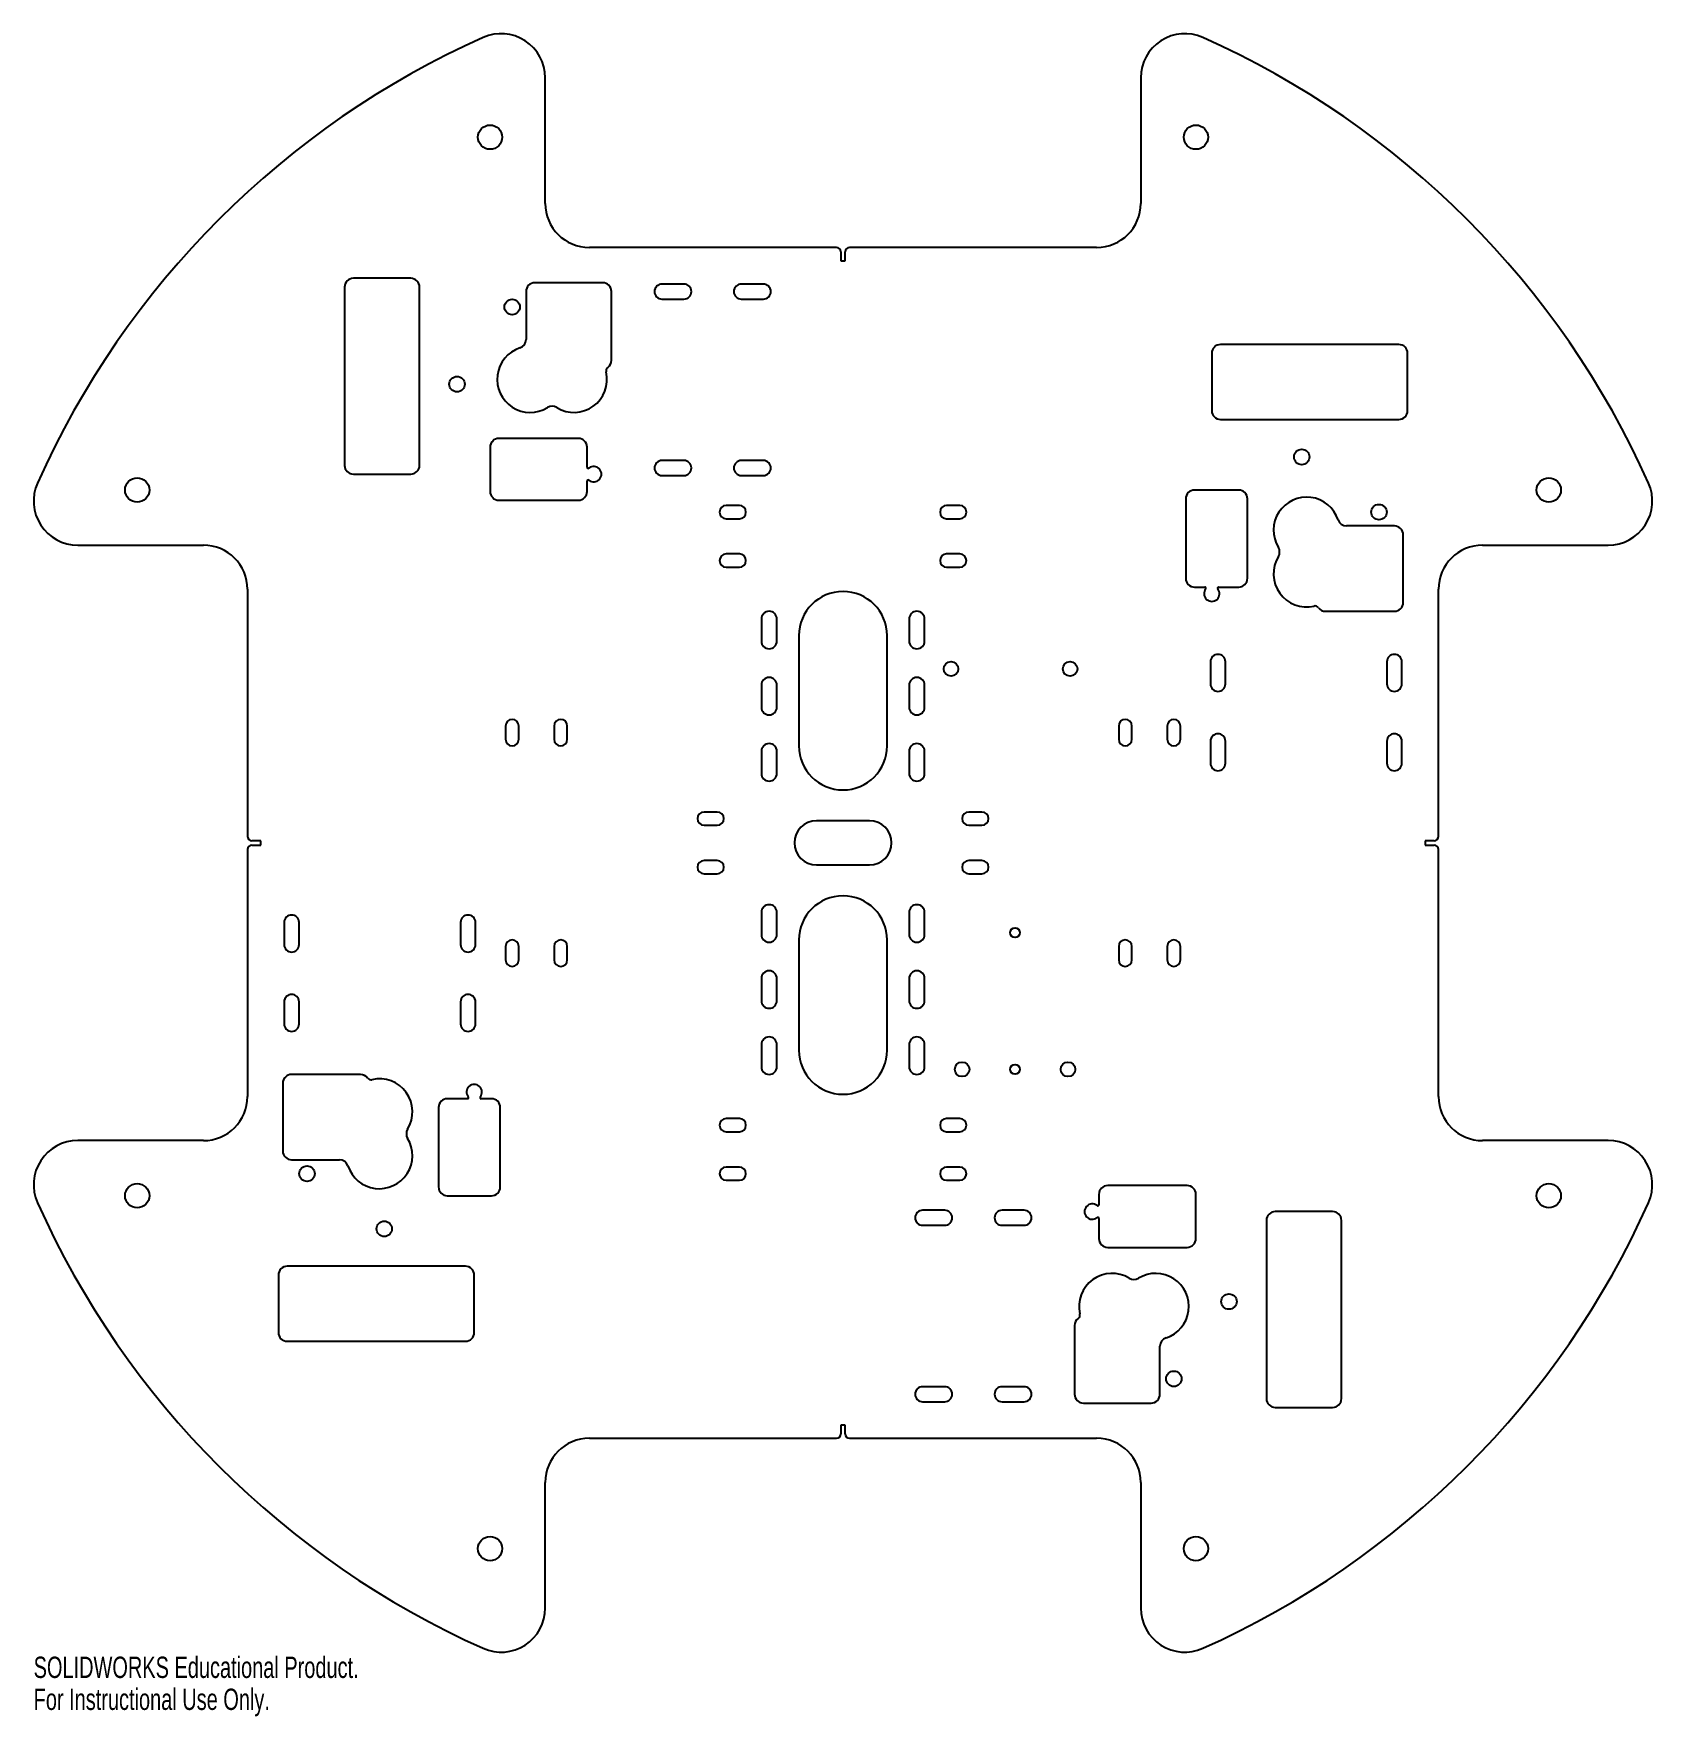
# Model space of a CAD drawing. Header units: millimetres. Extents: x -183 to 183, y -198 to 183.
import ezdxf

# ---------------------------------------------------------------- set-up
doc = ezdxf.new("R2010")
doc.units = ezdxf.units.MM
doc.styles.add('SLDTEXTSTYLE0', font='TXT', dxfattribs={"width": 0.7})

msp = doc.modelspace()

# ---------------------------------------------------------------- linework, layer by layer
at = {"color": 7, "linetype": 'Continuous', "lineweight": 25}
for p, q in [((-67.5, 145), (-67.5, 173.48)), ((67.5, 173.48), (67.5, 145)), ((-1.5, 135), (-57.5, 135)), ((-0.5, 134), (-0.5, 132)), ((0.5, 132), (0.5, 134)), ((57.5, 135), (1.5, 135)), ((-0.5, 132), (0.5, 132)), ((-113, 126), (-113, 85.6)), ((-98, 128), (-111, 128)), ((-96, 85.6), (-96, 126)), ((-54.5, 127), (-69.85, 127)), ((-36.05, 126.7), (-41.05, 126.7)), ((-18.05, 126.7), (-23.05, 126.7)), ((-71.85, 125), (-71.85, 114.13)), ((-52.5, 109.41), (-52.5, 125)), ((-41.05, 123.3), (-36.05, 123.3)), ((-23.05, 123.3), (-18.05, 123.3)), ((83.6, 111), (83.6, 98)), ((126, 113), (85.6, 113)), ((128, 98), (128, 111)), ((85.6, 96), (126, 96)), ((-60, 91.7), (-78, 91.7)), ((-80, 89.7), (-80, 79.7)), ((-58, 85.16), (-58, 89.7)), ((-36.05, 86.7), (-41.05, 86.7)), ((-18.05, 86.7), (-23.05, 86.7)), ((-111, 83.6), (-98, 83.6)), ((-58, 79.7), (-58, 82.04)), ((-41.05, 83.3), (-36.05, 83.3)), ((-23.05, 83.3), (-18.05, 83.3)), ((-78, 77.7), (-60, 77.7)), ((-23.5, 76.5), (-26.5, 76.5)), ((26.5, 76.5), (23.5, 76.5)), ((77.7, 78), (77.7, 60)), ((89.7, 80), (79.7, 80)), ((91.7, 60), (91.7, 78)), ((-26.5, 73.5), (-23.5, 73.5)), ((23.5, 73.5), (26.5, 73.5)), ((125, 71.85), (114.13, 71.85)), ((127, 54.5), (127, 69.85)), ((-173.48, 67.5), (-145, 67.5)), ((-23.5, 65.5), (-26.5, 65.5)), ((26.5, 65.5), (23.5, 65.5)), ((145, 67.5), (173.48, 67.5)), ((-26.5, 62.5), (-23.5, 62.5)), ((23.5, 62.5), (26.5, 62.5)), ((-135, 57.5), (-135, 1.5)), ((79.7, 58), (82.04, 58)), ((85.16, 58), (89.7, 58)), ((135, 1.5), (135, 57.5)), ((-18.5, 50.76), (-18.5, 45.76)), ((-15, 45.76), (-15, 50.76)), ((15, 50.76), (15, 45.76)), ((18.5, 45.76), (18.5, 50.76)), ((109.41, 52.5), (125, 52.5)), ((-10, 47), (-10, 22)), ((10, 22), (10, 47)), ((83.3, 41.05), (83.3, 36.05)), ((86.7, 36.05), (86.7, 41.05)), ((123.3, 41.05), (123.3, 36.05)), ((126.7, 36.05), (126.7, 41.05)), ((-18.5, 35.76), (-18.5, 30.76)), ((-15, 30.76), (-15, 35.76)), ((15, 35.76), (15, 30.76)), ((18.5, 30.76), (18.5, 35.76)), ((-76.5, 26.5), (-76.5, 23.5)), ((-73.5, 23.5), (-73.5, 26.5)), ((-65.5, 26.5), (-65.5, 23.5)), ((-62.5, 23.5), (-62.5, 26.5)), ((62.5, 26.5), (62.5, 23.5)), ((65.5, 23.5), (65.5, 26.5)), ((73.5, 26.5), (73.5, 23.5)), ((76.5, 23.5), (76.5, 26.5)), ((83.3, 23.05), (83.3, 18.05)), ((86.7, 18.05), (86.7, 23.05)), ((123.3, 23.05), (123.3, 18.05)), ((126.7, 18.05), (126.7, 23.05)), ((-18.5, 20.76), (-18.5, 15.76)), ((-15, 15.76), (-15, 20.76)), ((15, 20.76), (15, 15.76)), ((18.5, 15.76), (18.5, 20.76)), ((-28.5, 7), (-31.5, 7)), ((-31.5, 4), (-28.5, 4)), ((6, 5), (-6, 5)), ((31.5, 7), (28.5, 7)), ((28.5, 4), (31.5, 4)), ((-132, 0.5), (-134, 0.5)), ((-132, -0.5), (-132, 0.5)), ((134, 0.5), (132, 0.5)), ((132, 0.5), (132, -0.5)), ((-135, -1.5), (-135, -57.5)), ((-134, -0.5), (-132, -0.5)), ((132, -0.5), (134, -0.5)), ((135, -57.5), (135, -1.5)), ((-28.5, -4), (-31.5, -4)), ((-31.5, -7), (-28.5, -7)), ((-6, -5), (6, -5)), ((31.5, -4), (28.5, -4)), ((28.5, -7), (31.5, -7)), ((-126.7, -18.05), (-126.7, -23.05)), ((-123.3, -23.05), (-123.3, -18.05)), ((-86.7, -18.05), (-86.7, -23.05)), ((-83.3, -23.05), (-83.3, -18.05)), ((-18.5, -15.76), (-18.5, -20.76)), ((-15, -20.76), (-15, -15.76)), ((15, -15.76), (15, -20.76)), ((18.5, -20.76), (18.5, -15.76)), ((-10, -22), (-10, -47)), ((10, -47), (10, -22)), ((-76.5, -23.5), (-76.5, -26.5)), ((-73.5, -26.5), (-73.5, -23.5)), ((-65.5, -23.5), (-65.5, -26.5)), ((-62.5, -26.5), (-62.5, -23.5)), ((62.5, -23.5), (62.5, -26.5)), ((65.5, -26.5), (65.5, -23.5)), ((73.5, -23.5), (73.5, -26.5)), ((76.5, -26.5), (76.5, -23.5)), ((-18.5, -30.76), (-18.5, -35.76)), ((-15, -35.76), (-15, -30.76)), ((15, -30.76), (15, -35.76)), ((18.5, -35.76), (18.5, -30.76)), ((-126.7, -36.05), (-126.7, -41.05)), ((-123.3, -41.05), (-123.3, -36.05)), ((-86.7, -36.05), (-86.7, -41.05)), ((-83.3, -41.05), (-83.3, -36.05)), ((-18.5, -45.76), (-18.5, -50.76)), ((-15, -50.76), (-15, -45.76)), ((15, -45.76), (15, -50.76)), ((18.5, -50.76), (18.5, -45.76)), ((-109.41, -52.5), (-125, -52.5)), ((-127, -54.5), (-127, -69.85)), ((-91.7, -60), (-91.7, -78)), ((-85.16, -58), (-89.7, -58)), ((-79.7, -58), (-82.04, -58)), ((-77.7, -78), (-77.7, -60)), ((-23.5, -62.5), (-26.5, -62.5)), ((26.5, -62.5), (23.5, -62.5)), ((-145, -67.5), (-173.48, -67.5)), ((-26.5, -65.5), (-23.5, -65.5)), ((23.5, -65.5), (26.5, -65.5)), ((173.48, -67.5), (145, -67.5)), ((-125, -71.85), (-114.13, -71.85)), ((-23.5, -73.5), (-26.5, -73.5)), ((26.5, -73.5), (23.5, -73.5)), ((-89.7, -80), (-79.7, -80)), ((-26.5, -76.5), (-23.5, -76.5)), ((23.5, -76.5), (26.5, -76.5)), ((58, -79.7), (58, -82.04)), ((78, -77.7), (60, -77.7)), ((80, -89.7), (80, -79.7)), ((23.05, -83.3), (18.05, -83.3)), ((41.05, -83.3), (36.05, -83.3)), ((111, -83.6), (98, -83.6)), ((18.05, -86.7), (23.05, -86.7)), ((36.05, -86.7), (41.05, -86.7)), ((58, -85.16), (58, -89.7)), ((96, -85.6), (96, -126)), ((113, -126), (113, -85.6)), ((60, -91.7), (78, -91.7)), ((-128, -98), (-128, -111)), ((-85.6, -96), (-126, -96)), ((-83.6, -111), (-83.6, -98)), ((52.5, -109.41), (52.5, -125)), ((-126, -113), (-85.6, -113)), ((71.85, -125), (71.85, -114.13)), ((23.05, -123.3), (18.05, -123.3)), ((41.05, -123.3), (36.05, -123.3)), ((18.05, -126.7), (23.05, -126.7)), ((36.05, -126.7), (41.05, -126.7)), ((54.5, -127), (69.85, -127)), ((98, -128), (111, -128)), ((0.5, -132), (-0.5, -132)), ((-0.5, -132), (-0.5, -134)), ((0.5, -134), (0.5, -132)), ((-57.5, -135), (-1.5, -135)), ((1.5, -135), (57.5, -135)), ((-67.5, -173.48), (-67.5, -145)), ((67.5, -145), (67.5, -173.48))]:
    msp.add_line(p, q, dxfattribs=at)
for centre, radius in [((-80, 160), 2.75), ((80, 160), 2.75), ((-75, 121.5), 1.75), ((-87.5, 104), 1.75), ((104, 87.5), 1.75), ((-160, 80), 2.75), ((160, 80), 2.75), ((121.5, 75), 1.75), ((24.49, 39.44), 1.65), ((51.49, 39.44), 1.65), ((39, -20.35), 1.1), ((27, -51.35), 1.65), ((39, -51.35), 1.1), ((51, -51.35), 1.65), ((-121.5, -75), 1.75), ((-160, -80), 2.75), ((160, -80), 2.75), ((-104, -87.5), 1.75), ((87.5, -104), 1.75), ((75, -121.5), 1.75), ((-80, -160), 2.75), ((80, -160), 2.75)]:
    msp.add_circle(centre, radius, dxfattribs=at)
for centre, radius, start, end in [((-77.5, 173.48), 10, 0, 114.0727), ((77.5, 173.48), 10, 65.9273, 180), ((0, 0), 200, 114.0727, 155.9273), ((0, 0), 200, 24.0727, 65.9273), ((-57.5, 145), 10, 180, 270), ((57.5, 145), 10, 270, 0), ((-1.5, 134), 1, 0, 90), ((1.5, 134), 1, 90, 180), ((-111, 126), 2, 90, 180), ((-98, 126), 2, 0, 90), ((-69.85, 125), 2, 90, 180), ((-54.5, 125), 2, 0, 90), ((-41.05, 125), 1.7, 90, 270), ((-36.05, 125), 1.7, 270, 90), ((-23.05, 125), 1.7, 90, 270), ((-18.05, 125), 1.7, 270, 90), ((-70.9, 105.1), 7.5, 108.091, 301.4029), ((-73.85, 114.13), 2, 288.091, 0), ((85.6, 111), 2, 90, 180), ((126, 111), 2, 0, 90), ((-52.72, 107), 1, 126.5109, 192.9164), ((-54.5, 109.41), 2, 306.5109, 0), ((-61, 105.1), 7.5, 238.5971, 12.9164), ((-65.95, 96.99), 2, 58.5971, 121.4029), ((85.6, 98), 2, 180, 270), ((126, 98), 2, 270, 0), ((-78, 89.7), 2, 90, 180), ((-60, 89.7), 2, 0, 90), ((-111, 85.6), 2, 180, 270), ((-98, 85.6), 2, 270, 0), ((-57.75, 85.16), 0.25, 180, 308.6822), ((-56.5, 83.6), 1.75, 231.3178, 128.6822), ((-41.05, 85), 1.7, 90, 270), ((-36.05, 85), 1.7, 270, 90), ((-23.05, 85), 1.7, 90, 270), ((-18.05, 85), 1.7, 270, 90), ((-173.48, 77.5), 10, 155.9273, 270), ((-57.75, 82.04), 0.25, 51.3178, 180), ((173.48, 77.5), 10, 270, 24.0727), ((-78, 79.7), 2, 180, 270), ((-60, 79.7), 2, 270, 0), ((-26.5, 75), 1.5, 90, 270), ((-23.5, 75), 1.5, 270, 90), ((23.5, 75), 1.5, 90, 270), ((26.5, 75), 1.5, 270, 90), ((79.7, 78), 2, 90, 180), ((89.7, 78), 2, 0, 90), ((105.1, 70.9), 7.5, 18.091, 211.4029), ((114.13, 73.85), 2, 198.091, 270), ((125, 69.85), 2, 0, 90), ((-145, 57.5), 10, 0, 90), ((-26.5, 64), 1.5, 90, 270), ((-23.5, 64), 1.5, 270, 90), ((23.5, 64), 1.5, 90, 270), ((26.5, 64), 1.5, 270, 90), ((105.1, 61), 7.5, 148.5971, 282.9164), ((96.99, 65.95), 2, 328.5971, 31.4029), ((145, 57.5), 10, 90, 180), ((79.7, 60), 2, 180, 270), ((83.6, 56.5), 1.75, 141.3178, 38.6822), ((82.04, 57.75), 0.25, 321.3178, 90), ((85.16, 57.75), 0.25, 90, 218.6822), ((89.7, 60), 2, 270, 0), ((0, 47), 10, 0, 180), ((107, 52.72), 1, 36.5109, 102.9164), ((125, 54.5), 2, 270, 0), ((-16.75, 50.76), 1.75, 0, 180), ((16.75, 50.76), 1.75, 0, 180), ((109.41, 54.5), 2, 216.5109, 270), ((-16.75, 45.76), 1.75, 180, 0), ((16.75, 45.76), 1.75, 180, 0), ((85, 41.05), 1.7, 0, 180), ((125, 41.05), 1.7, 0, 180), ((-16.75, 35.76), 1.75, 0, 180), ((16.75, 35.76), 1.75, 0, 180), ((85, 36.05), 1.7, 180, 0), ((125, 36.05), 1.7, 180, 0), ((-16.75, 30.76), 1.75, 180, 0), ((16.75, 30.76), 1.75, 180, 0), ((-75, 26.5), 1.5, 0, 180), ((-64, 26.5), 1.5, 0, 180), ((64, 26.5), 1.5, 0, 180), ((75, 26.5), 1.5, 0, 180), ((-75, 23.5), 1.5, 180, 0), ((-64, 23.5), 1.5, 180, 0), ((64, 23.5), 1.5, 180, 0), ((75, 23.5), 1.5, 180, 0), ((85, 23.05), 1.7, 0, 180), ((125, 23.05), 1.7, 0, 180), ((-16.75, 20.76), 1.75, 0, 180), ((0, 22), 10, 180, 0), ((16.75, 20.76), 1.75, 0, 180), ((-16.75, 15.76), 1.75, 180, 0), ((16.75, 15.76), 1.75, 180, 0), ((85, 18.05), 1.7, 180, 0), ((125, 18.05), 1.7, 180, 0), ((-31.5, 5.5), 1.5, 90, 270), ((-28.5, 5.5), 1.5, 270, 90), ((-6, 0), 5, 90, 270), ((6, 0), 5, 270, 90), ((28.5, 5.5), 1.5, 90, 270), ((31.5, 5.5), 1.5, 270, 90), ((-134, 1.5), 1, 180, 270), ((134, 1.5), 1, 270, 0), ((-134, -1.5), 1, 90, 180), ((134, -1.5), 1, 0, 90), ((-31.5, -5.5), 1.5, 90, 270), ((-28.5, -5.5), 1.5, 270, 90), ((28.5, -5.5), 1.5, 90, 270), ((31.5, -5.5), 1.5, 270, 90), ((-16.75, -15.76), 1.75, 0, 180), ((0, -22), 10, 0, 180), ((16.75, -15.76), 1.75, 0, 180), ((-125, -18.05), 1.7, 0, 180), ((-85, -18.05), 1.7, 0, 180), ((-75, -23.5), 1.5, 0, 180), ((-64, -23.5), 1.5, 0, 180), ((-16.75, -20.76), 1.75, 180, 0), ((16.75, -20.76), 1.75, 180, 0), ((64, -23.5), 1.5, 0, 180), ((75, -23.5), 1.5, 0, 180), ((-125, -23.05), 1.7, 180, 0), ((-85, -23.05), 1.7, 180, 0), ((-75, -26.5), 1.5, 180, 0), ((-64, -26.5), 1.5, 180, 0), ((64, -26.5), 1.5, 180, 0), ((75, -26.5), 1.5, 180, 0), ((-16.75, -30.76), 1.75, 0, 180), ((16.75, -30.76), 1.75, 0, 180), ((-125, -36.05), 1.7, 0, 180), ((-85, -36.05), 1.7, 0, 180), ((-16.75, -35.76), 1.75, 180, 0), ((16.75, -35.76), 1.75, 180, 0), ((-125, -41.05), 1.7, 180, 0), ((-85, -41.05), 1.7, 180, 0), ((-16.75, -45.76), 1.75, 0, 180), ((16.75, -45.76), 1.75, 0, 180), ((0, -47), 10, 180, 0), ((-125, -54.5), 2, 90, 180), ((-109.41, -54.5), 2, 36.5109, 90), ((-107, -52.72), 1, 216.5109, 282.9164), ((-16.75, -50.76), 1.75, 180, 0), ((16.75, -50.76), 1.75, 180, 0), ((-105.1, -61), 7.5, 328.5971, 102.9164), ((-83.6, -56.5), 1.75, 321.3178, 218.6822), ((-145, -57.5), 10, 270, 0), ((-89.7, -60), 2, 90, 180), ((-85.16, -57.75), 0.25, 270, 38.6822), ((-82.04, -57.75), 0.25, 141.3178, 270), ((-79.7, -60), 2, 0, 90), ((145, -57.5), 10, 180, 270), ((-26.5, -64), 1.5, 90, 270), ((-23.5, -64), 1.5, 270, 90), ((23.5, -64), 1.5, 90, 270), ((26.5, -64), 1.5, 270, 90), ((-173.48, -77.5), 10, 90, 204.0727), ((-105.1, -70.9), 7.5, 198.091, 31.4029), ((-96.99, -65.95), 2, 148.5971, 211.4029), ((173.48, -77.5), 10, 335.9273, 90), ((-125, -69.85), 2, 180, 270), ((-114.13, -73.85), 2, 18.091, 90), ((-26.5, -75), 1.5, 90, 270), ((-23.5, -75), 1.5, 270, 90), ((23.5, -75), 1.5, 90, 270), ((26.5, -75), 1.5, 270, 90), ((-89.7, -78), 2, 180, 270), ((-79.7, -78), 2, 270, 0), ((60, -79.7), 2, 90, 180), ((78, -79.7), 2, 0, 90), ((0, 0), 200, 204.0727, 245.9273), ((18.05, -85), 1.7, 90, 270), ((23.05, -85), 1.7, 270, 90), ((36.05, -85), 1.7, 90, 270), ((41.05, -85), 1.7, 270, 90), ((56.5, -83.6), 1.75, 51.3178, 308.6822), ((57.75, -82.04), 0.25, 231.3178, 0), ((0, 0), 200, 294.0727, 335.9273), ((98, -85.6), 2, 90, 180), ((111, -85.6), 2, 0, 90), ((57.75, -85.16), 0.25, 0, 128.6822), ((60, -89.7), 2, 180, 270), ((78, -89.7), 2, 270, 360), ((-126, -98), 2, 90, 180), ((-85.6, -98), 2, 0, 90), ((61, -105.1), 7.5, 58.5971, 192.9164), ((65.95, -96.99), 2, 238.5971, 301.4029), ((70.9, -105.1), 7.5, 288.091, 121.4029), ((52.72, -107), 1, 306.5109, 12.9164), ((54.5, -109.41), 2, 126.5109, 180), ((-126, -111), 2, 180, 270), ((-85.6, -111), 2, 270, 0), ((73.85, -114.13), 2, 108.091, 180), ((18.05, -125), 1.7, 90, 270), ((23.05, -125), 1.7, 270, 90), ((36.05, -125), 1.7, 90, 270), ((41.05, -125), 1.7, 270, 90), ((54.5, -125), 2, 180, 270), ((69.85, -125), 2, 270, 0), ((98, -126), 2, 180, 270), ((111, -126), 2, 270, 0), ((-57.5, -145), 10, 90, 180), ((-1.5, -134), 1, 270, 0), ((1.5, -134), 1, 180, 270), ((57.5, -145), 10, 0, 90), ((-77.5, -173.48), 10, 245.9273, 0), ((77.5, -173.48), 10, 180, 294.0727)]:
    msp.add_arc(centre, radius, start, end, dxfattribs=at)

# ---------------------------------------------------------------- texts
at = {"color": 7, "linetype": 'Continuous', "char_height": 4.8336, "attachment_point": 1, "style": 'SLDTEXTSTYLE0'}
for s, insert in [('SOLIDWORKS Educational Product.', (-183.48, -184.5)), ('For Instructional Use Only.', (-183.48, -191.75))]:
    msp.add_mtext(s, dxfattribs=dict(at, insert=insert))

doc.saveas('drawing.dxf')
